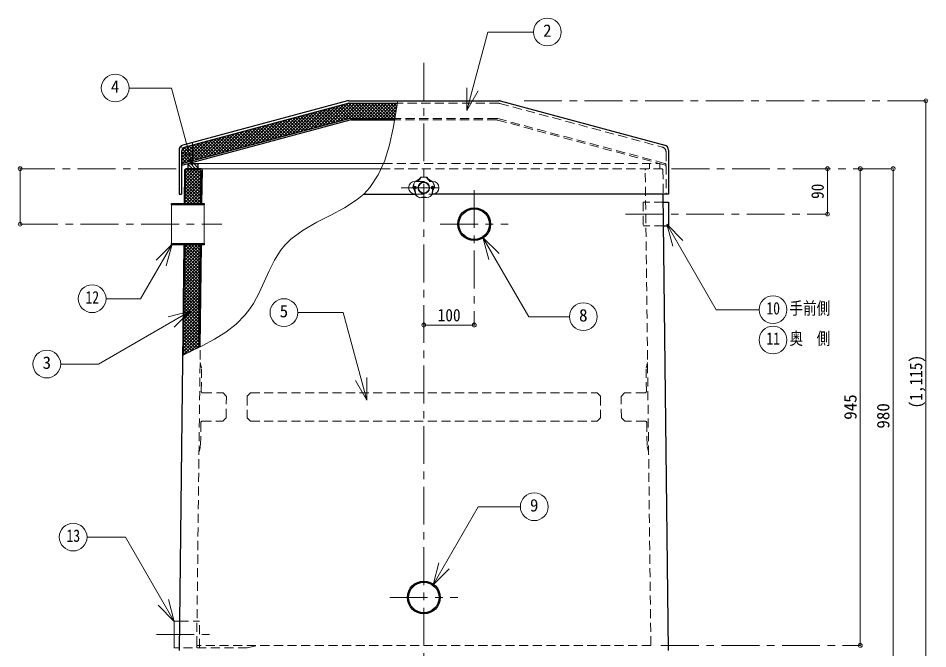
# Model space of a CAD drawing. Units: millimetres at full size, sheet at 1:15. Extents: x -3184 to 2891, y -2037 to 2178.
# Drawn here: x -950 to 852, y -1174 to 76 of the extents above; entities that cross this region are included whole.
import ezdxf
from ezdxf.enums import TextEntityAlignment as Align

# ---------------------------------------------------------------- set-up
doc = ezdxf.new("R2010")
doc.units = ezdxf.units.MM
doc.header["$LTSCALE"] = 15
doc.header["$PDMODE"] = 32
doc.header["$PDSIZE"] = 7.5
doc.linetypes.add('CHAIN1', pattern=[8, 5, -1, 1, -1])
doc.linetypes.add('DASHED1', pattern=[1.8, 1.2, -0.6])
doc.layers.add('0-0', color=7, linetype='Continuous', lineweight=18)
doc.styles.add('ＭＳ ゴシック', font='')
doc.styles.get('ＭＳ ゴシック').set_extended_font_data('MS Gothic')

msp = doc.modelspace()

# ---------------------------------------------------------------- linework, layer by layer
at = {"layer": '0-0', "color": 4, "linetype": 'CHAIN1', "lineweight": 9}
for p, q in [((-146.7, -12.48), (-146.7, -1277.13)), ((51.98, -87.48), (848.3, -87.48)), ((-637.7, -222.13), (-946.7, -222.13)), ((344.3, -222.13), (783.3, -222.13)), ((-191.7, -259.98), (-101.7, -259.98)), ((-46.7, -264.63), (-46.7, -532.13)), ((253.18, -312.13), (653.3, -312.13)), ((-946.7, -332.13), (-546.82, -332.13)), ((-114.2, -332.13), (20.8, -332.13)), ((-214.2, -1072.13), (-79.2, -1072.13)), ((-676.45, -1145.63), (-556.45, -1145.63)), ((323.3, -1167.13), (718.3, -1167.13))]:
    msp.add_line(p, q, dxfattribs=at)
at = {"layer": '0-0'}
for p, q in [((-730.77, -62.3), (-646.39, -62.3)), ((-605.06, -216.55), (-646.39, -62.3)), ((-61.74, -106.62), (-61.74, -61.62)), ((-61.74, -106.62), (-39.24, -67.65)), ((-605.06, -216.55), (-627.56, -177.58)), ((-605.06, -216.55), (-605.06, -171.55)), ((-163.14, -247.48), (-164.2, -247.48)), ((-129.2, -247.48), (-130.27, -247.48)), ((-646.82, -293.98), (-646.82, -370.28)), ((-581.82, -293.98), (-581.82, -370.28)), ((334.82, -332.4), (366.64, -364.22)), ((334.82, -332.4), (346.47, -375.87)), ((-29.49, -358.41), (2.33, -390.22)), ((-29.49, -358.41), (-17.85, -401.87)), ((-645.51, -371.51), (-708.14, -479.98)), ((-645.51, -371.51), (-677.33, -403.33)), ((-645.51, -371.51), (-657.16, -414.98)), ((-776.41, -479.98), (-708.14, -479.98)), ((-609.58, -504.46), (-791.54, -609.52)), ((-609.58, -504.46), (-653.05, -516.11)), ((-609.58, -504.46), (-641.4, -536.28)), ((-396.43, -507.35), (-306.17, -507.35)), ((-259.56, -681.3), (-306.17, -507.35)), ((-866.24, -609.52), (-791.54, -609.52)), ((-259.56, -681.3), (-282.06, -642.33)), ((-259.56, -681.3), (-259.56, -636.3)), ((-128.28, -1046.89), (-39.02, -892.29)), ((-39.02, -892.29), (44.6, -892.29)), ((-814.05, -952.48), (-737.52, -952.48)), ((-641.09, -1119.5), (-737.52, -952.48)), ((-128.28, -1046.89), (-116.63, -1003.42)), ((-128.28, -1046.89), (-96.46, -1015.07)), ((-641.09, -1119.5), (-652.74, -1076.03)), ((-641.09, -1119.5), (-672.91, -1087.68)), ((-641.45, -1172.13), (-631.64, -1172.13))]:
    msp.add_line(p, q, dxfattribs=at)
at = {"layer": '0-0', "color": 5, "lineweight": 25}
for p, q in [((-297.98, -87.83), (-624.3, -175.49)), ((-295.38, -87.48), (1.98, -87.48)), ((4.57, -87.83), (330.89, -175.49)), ((-297.32, -92.83), (-619.3, -179.33)), ((-294.72, -92.48), (-199.14, -92.48)), ((-293.36, -122.83), (-624.48, -211.78)), ((-292.96, -125.83), (-624.48, -214.89)), ((-290.76, -122.48), (-204.06, -122.48)), ((-290.37, -125.48), (-204.58, -125.48)), ((-631.7, -185.15), (-631.7, -272.48)), ((-626.7, -188.99), (-626.7, -272.48)), ((338.3, -185.15), (338.3, -272.48)), ((-614.2, -212.13), (-614.2, -222.13)), ((-620.57, -225.09), (-621.34, -291.13)), ((-619.25, -226.11), (-620.01, -291.13)), ((-590.07, -224.63), (-617.75, -224.63)), ((-588.55, -222.13), (-617.57, -222.13)), ((-588.57, -226.15), (-589.34, -291.13)), ((-586.34, -291.13), (-585.55, -225.17)), ((-631.7, -272.48), (-626.7, -272.48)), ((-265.57, -272.48), (-163.59, -272.48)), ((338.3, -272.48), (-129.81, -272.48)), ((338.3, -1177.13), (327.72, -272.48)), ((328.46, -335.63), (336.18, -335.63)), ((-622.3, -373.13), (-631.7, -1177.13)), ((-620.97, -373.13), (-623.52, -591.61)), ((-590.31, -373.13), (-592.71, -576.63)), ((-589.7, -575.14), (-587.31, -373.13))]:
    msp.add_line(p, q, dxfattribs=at)
at = {"layer": '0-0', "color": 4, "lineweight": 9}
for p, q in [((848.3, -87.48), (848.3, -1202.13)), ((-390.85, -149.02), (-348.37, -106.54)), ((-382.15, -146.68), (-339.67, -104.21)), ((-373.45, -144.34), (-330.97, -101.87)), ((-364.74, -142.01), (-322.27, -99.53)), ((-356.04, -139.67), (-313.57, -97.19)), ((-350.97, -107.24), (-326.48, -131.73)), ((-347.34, -137.33), (-304.87, -94.85)), ((-345.95, -105.89), (-321.46, -130.38)), ((-340.93, -104.54), (-316.45, -129.03)), ((-338.64, -134.99), (-296.25, -92.6)), ((-335.92, -103.2), (-311.43, -127.68)), ((-330.9, -101.85), (-306.41, -126.33)), ((-329.94, -132.65), (-289.77, -92.48)), ((-325.88, -100.5), (-301.4, -124.99)), ((-321.23, -130.32), (-283.4, -92.48)), ((-320.87, -99.15), (-296.38, -123.64)), ((-315.85, -97.81), (-291.17, -122.49)), ((-312.53, -127.98), (-277.04, -92.48)), ((-310.84, -96.46), (-284.81, -122.48)), ((-305.82, -95.11), (-278.45, -122.48)), ((-303.83, -125.64), (-270.67, -92.48)), ((-300.8, -93.76), (-272.08, -122.48)), ((-295.67, -92.53), (-265.72, -122.48)), ((-295.13, -123.3), (-264.31, -92.48)), ((-289.35, -92.48), (-259.35, -122.48)), ((-287.95, -122.48), (-257.95, -92.48)), ((-282.99, -92.48), (-252.99, -122.48)), ((-281.58, -122.48), (-251.58, -92.48)), ((-276.63, -92.48), (-246.63, -122.48)), ((-275.22, -122.48), (-245.22, -92.48)), ((-270.26, -92.48), (-240.26, -122.48)), ((-268.86, -122.48), (-238.86, -92.48)), ((-263.9, -92.48), (-233.9, -122.48)), ((-262.49, -122.48), (-232.49, -92.48)), ((-257.53, -92.48), (-227.53, -122.48)), ((-256.13, -122.48), (-226.13, -92.48)), ((-251.17, -92.48), (-221.17, -122.48)), ((-249.76, -122.48), (-219.76, -92.48)), ((-244.81, -92.48), (-214.81, -122.48)), ((-243.4, -122.48), (-213.4, -92.48)), ((-238.44, -92.48), (-208.44, -122.48)), ((-237.04, -122.48), (-207.04, -92.48)), ((-232.08, -92.48), (-203.77, -120.79)), ((-230.67, -122.48), (-200.67, -92.48)), ((-225.71, -92.48), (-202.84, -115.36)), ((-224.31, -122.48), (-200.03, -98.21)), ((-219.35, -92.48), (-201.9, -109.93)), ((-217.94, -122.48), (-201.21, -105.75)), ((-212.99, -92.48), (-201.01, -104.46)), ((-206.62, -92.48), (-200.15, -98.96)), ((-200.26, -92.48), (-199.29, -93.45)), ((-460.46, -167.72), (-417.99, -125.25)), ((-451.76, -165.38), (-409.29, -122.91)), ((-443.06, -163.05), (-400.58, -120.57)), ((-434.36, -160.71), (-391.88, -118.23)), ((-425.66, -158.37), (-383.18, -115.89)), ((-421.19, -126.11), (-396.71, -150.59)), ((-416.95, -156.03), (-374.48, -113.56)), ((-416.18, -124.76), (-391.69, -149.24)), ((-411.16, -123.41), (-386.68, -147.9)), ((-408.25, -153.69), (-365.78, -111.22)), ((-406.14, -122.06), (-381.66, -146.55)), ((-401.13, -120.72), (-376.64, -145.2)), ((-399.55, -151.36), (-357.08, -108.88)), ((-396.11, -119.37), (-371.63, -143.85)), ((-391.1, -118.02), (-366.61, -142.51)), ((-386.08, -116.67), (-361.59, -141.16)), ((-381.06, -115.33), (-356.58, -139.81)), ((-376.05, -113.98), (-351.56, -138.46)), ((-371.03, -112.63), (-346.55, -137.12)), ((-366.01, -111.28), (-341.53, -135.77)), ((-361, -109.93), (-336.51, -134.42)), ((-355.98, -108.59), (-331.5, -133.07)), ((-211.58, -122.48), (-202.5, -113.4)), ((-205.22, -122.48), (-203.82, -121.09)), ((-530.08, -186.42), (-487.6, -143.95)), ((-521.38, -184.09), (-478.9, -141.61)), ((-512.67, -181.75), (-470.2, -139.27)), ((-503.97, -179.41), (-461.5, -136.93)), ((-495.27, -177.07), (-452.79, -134.6)), ((-486.57, -174.73), (-444.09, -132.26)), ((-486.41, -143.63), (-461.92, -168.11)), ((-481.39, -142.28), (-456.9, -166.76)), ((-477.87, -172.4), (-435.39, -129.92)), ((-476.37, -140.93), (-451.89, -165.42)), ((-471.36, -139.58), (-446.87, -164.07)), ((-469.16, -170.06), (-426.69, -127.58)), ((-466.34, -138.24), (-441.85, -162.72)), ((-461.32, -136.89), (-436.84, -161.37)), ((-456.31, -135.54), (-431.82, -160.03)), ((-451.29, -134.19), (-426.81, -158.68)), ((-446.28, -132.85), (-421.79, -157.33)), ((-441.26, -131.5), (-416.77, -155.98)), ((-436.24, -130.15), (-411.76, -154.64)), ((-431.23, -128.8), (-406.74, -153.29)), ((-426.21, -127.45), (-401.72, -151.94)), ((-590.99, -202.79), (-548.51, -160.31)), ((-582.29, -200.45), (-539.81, -157.97)), ((-573.59, -198.11), (-531.11, -155.64)), ((-564.88, -195.77), (-522.41, -153.3)), ((-556.18, -193.44), (-513.71, -150.96)), ((-551.62, -161.15), (-527.13, -185.63)), ((-547.48, -191.1), (-505.01, -148.62)), ((-546.6, -159.8), (-522.12, -184.28)), ((-541.58, -158.45), (-517.1, -182.94)), ((-538.78, -188.76), (-496.3, -146.29)), ((-536.57, -157.1), (-512.08, -181.59)), ((-531.55, -155.76), (-507.07, -180.24)), ((-526.54, -154.41), (-502.05, -178.89)), ((-521.52, -153.06), (-497.03, -177.55)), ((-516.5, -151.71), (-492.02, -176.2)), ((-511.49, -150.36), (-487, -174.85)), ((-506.47, -149.02), (-481.99, -173.5)), ((-501.45, -147.67), (-476.97, -172.16)), ((-496.44, -146.32), (-471.95, -170.81)), ((-491.42, -144.97), (-466.94, -169.46)), ((-626.7, -213.04), (-583.32, -169.66)), ((-626.7, -206.68), (-592.02, -172)), ((-626.7, -200.32), (-600.72, -174.34)), ((-626.7, -193.95), (-609.43, -176.68)), ((-626.59, -187.47), (-618.13, -179.01)), ((-617.09, -209.8), (-574.62, -167.33)), ((-616.83, -178.67), (-592.34, -203.15)), ((-611.81, -177.32), (-587.33, -201.8)), ((-608.39, -207.46), (-565.92, -164.99)), ((-606.8, -175.97), (-582.31, -200.46)), ((-601.78, -174.62), (-577.29, -199.11)), ((-599.69, -205.13), (-557.22, -162.65)), ((-596.76, -173.28), (-572.28, -197.76)), ((-591.75, -171.93), (-567.26, -196.41)), ((-586.73, -170.58), (-562.25, -195.07)), ((-581.72, -169.23), (-557.23, -193.72)), ((-576.7, -167.88), (-552.21, -192.37)), ((-571.68, -166.54), (-547.2, -191.02)), ((-566.67, -165.19), (-542.18, -189.67)), ((-561.65, -163.84), (-537.16, -188.33)), ((-556.63, -162.49), (-532.15, -186.98)), ((-626.7, -194.25), (-612.41, -208.54)), ((-626.65, -187.94), (-607.39, -207.19)), ((-624.93, -183.3), (-602.38, -205.85)), ((-621.59, -180.26), (-597.36, -204.5)), ((-626.7, -200.61), (-617.43, -209.89)), ((-626.7, -206.98), (-622.44, -211.24)), ((-626.7, -213.34), (-626.48, -213.56)), ((-614.2, -213.11), (-605.18, -222.13)), ((-608.82, -212.13), (-598.82, -222.13)), ((-602.46, -212.13), (-594.2, -220.39)), ((-596.09, -212.13), (-594.2, -214.02)), ((-594.2, -212.13), (-226.99, -212.13)), ((-946.7, -222.13), (-946.7, -332.13)), ((-619.68, -263.3), (-588.64, -232.26)), ((-619.61, -256.86), (-588.59, -225.85)), ((-619.53, -250.42), (-593.74, -224.63)), ((-619.46, -243.98), (-600.1, -224.63)), ((-619.38, -237.54), (-606.47, -224.63)), ((-619.33, -233.44), (-589.01, -263.76)), ((-619.31, -231.11), (-612.83, -224.63)), ((-619.26, -227.15), (-588.94, -257.47)), ((-615.41, -224.63), (-588.86, -251.18)), ((-614.2, -219.48), (-611.55, -222.13)), ((-609.05, -224.63), (-588.79, -244.89)), ((-602.68, -224.63), (-588.71, -238.6)), ((-596.32, -224.63), (-588.64, -232.31)), ((-589.95, -224.63), (-588.57, -226.02)), ((-588.55, -222.13), (-231.44, -222.13)), ((653.3, -312.13), (653.3, -222.13)), ((718.3, -222.13), (718.3, -1167.13)), ((783.3, -1202.13), (783.3, -222.13)), ((-619.91, -282.62), (-588.87, -251.58)), ((-619.83, -276.18), (-588.79, -245.14)), ((-619.76, -269.74), (-588.71, -238.7)), ((-619.55, -252.31), (-589.23, -282.63)), ((-619.48, -246.02), (-589.16, -276.34)), ((-619.41, -239.73), (-589.09, -270.05)), ((-619.98, -289.06), (-588.94, -258.02)), ((-619.7, -264.89), (-593.46, -291.13)), ((-619.63, -258.6), (-589.31, -288.92)), ((-615.69, -291.13), (-589.02, -264.46)), ((-619.92, -283.76), (-612.55, -291.13)), ((-619.85, -277.47), (-606.19, -291.13)), ((-619.78, -271.18), (-599.82, -291.13)), ((-609.33, -291.13), (-589.1, -270.9)), ((-602.96, -291.13), (-589.17, -277.34)), ((-596.6, -291.13), (-589.25, -283.78)), ((-620, -290.05), (-618.92, -291.13)), ((-590.24, -291.13), (-589.32, -290.22)), ((-621.34, -404.97), (-590.32, -373.94)), ((-621.26, -398.53), (-595.87, -373.13)), ((-621.19, -392.09), (-602.23, -373.13)), ((-621.11, -385.65), (-608.6, -373.13)), ((-621.04, -379.21), (-614.96, -373.13)), ((-621.03, -378.12), (-590.72, -408.42)), ((-619.65, -373.13), (-590.65, -402.13)), ((-613.28, -373.13), (-590.57, -395.84)), ((-606.92, -373.13), (-590.5, -389.55)), ((-600.56, -373.13), (-590.43, -383.26)), ((-594.19, -373.13), (-590.35, -376.97)), ((-621.57, -424.28), (-590.54, -393.26)), ((-621.49, -417.84), (-590.47, -386.82)), ((-621.42, -411.4), (-590.39, -380.38)), ((-621.17, -390.7), (-590.87, -421)), ((-621.1, -384.41), (-590.8, -414.71)), ((-621.79, -443.6), (-590.77, -412.58)), ((-621.72, -437.16), (-590.7, -406.14)), ((-621.64, -430.72), (-590.62, -399.7)), ((-621.39, -409.57), (-591.1, -439.87)), ((-621.32, -403.28), (-591.02, -433.58)), ((-621.25, -396.99), (-590.95, -427.29)), ((-622.02, -462.92), (-591, -431.9)), ((-621.94, -456.48), (-590.92, -425.46)), ((-621.87, -450.04), (-590.85, -419.02)), ((-621.61, -428.44), (-591.32, -458.73)), ((-621.54, -422.15), (-591.24, -452.45)), ((-621.47, -415.86), (-591.17, -446.16)), ((-622.17, -475.8), (-591.15, -444.78)), ((-622.09, -469.36), (-591.08, -438.34)), ((-621.84, -447.31), (-591.54, -477.6)), ((-621.76, -441.02), (-591.47, -471.31)), ((-621.69, -434.73), (-591.39, -465.02)), ((-622.39, -495.12), (-591.38, -464.1)), ((-622.32, -488.68), (-591.31, -457.66)), ((-622.24, -482.24), (-591.23, -451.22)), ((-622.06, -466.18), (-591.77, -496.47)), ((-621.98, -459.89), (-591.69, -490.18)), ((-621.91, -453.6), (-591.62, -483.89)), ((-622.62, -514.43), (-591.61, -483.42)), ((-622.55, -507.99), (-591.53, -476.98)), ((-622.47, -501.55), (-591.46, -470.54)), ((-622.28, -485.05), (-591.99, -515.34)), ((-622.2, -478.76), (-591.91, -509.05)), ((-622.13, -472.47), (-591.84, -502.76)), ((-622.85, -533.75), (-591.84, -502.74)), ((-622.77, -527.31), (-591.76, -496.3)), ((-622.7, -520.87), (-591.69, -489.86)), ((-622.5, -503.92), (-592.21, -534.21)), ((-622.42, -497.63), (-592.14, -527.92)), ((-622.35, -491.34), (-592.06, -521.63)), ((-623.07, -553.07), (-592.07, -522.06)), ((-623, -546.63), (-591.99, -515.62)), ((-622.92, -540.19), (-591.92, -509.18)), ((-622.64, -516.5), (-592.36, -546.79)), ((-622.57, -510.21), (-592.29, -540.5)), ((-623.22, -565.95), (-592.22, -534.94)), ((-623.15, -559.51), (-592.14, -528.5)), ((-622.87, -535.38), (-592.58, -565.66)), ((-622.79, -529.09), (-592.51, -559.37)), ((-622.72, -522.79), (-592.44, -553.08)), ((-46.7, -532.13), (-146.7, -532.13)), ((-623.45, -585.27), (-592.45, -554.27)), ((-623.37, -578.83), (-592.37, -547.83)), ((-623.3, -572.39), (-592.3, -541.39)), ((-623.09, -554.25), (-598.06, -579.27)), ((-623.01, -547.96), (-593.8, -577.17)), ((-622.94, -541.67), (-592.66, -571.95)), ((-623.34, -591.52), (-592.53, -560.71)), ((-623.31, -573.12), (-610.85, -585.57)), ((-623.23, -566.83), (-606.59, -583.47)), ((-623.16, -560.54), (-602.32, -581.37)), ((-611.19, -585.73), (-592.6, -567.15)), ((-598.65, -579.56), (-592.68, -573.59)), ((-623.45, -585.7), (-619.47, -589.68)), ((-623.38, -579.41), (-615.16, -587.63))]:
    msp.add_line(p, q, dxfattribs=at)
at = {"layer": '0-0', "linetype": 'DASHED1'}
for p, q in [((1.32, -92.48), (-199.14, -92.48)), ((3.91, -92.83), (325.89, -179.33)), ((-3.04, -125.48), (-204.58, -125.48)), ((-2.64, -122.48), (-204.06, -122.48)), ((-0.44, -125.83), (331.08, -214.89)), ((-0.05, -122.83), (331.08, -211.78)), ((333.3, -188.99), (333.3, -272.48)), ((-226.99, -212.13), (320.8, -212.13)), ((320.8, -212.13), (320.8, -222.13)), ((-231.44, -222.13), (324.16, -222.13)), ((303.3, -1167.13), (292.15, -225.17)), ((327.16, -225.09), (327.72, -272.48)), ((-163.59, -272.48), (-129.81, -272.48)), ((288.18, -288.63), (288.18, -335.63)), ((327.91, -288.63), (288.18, -288.63)), ((328.46, -335.63), (288.18, -335.63)), ((-596.7, -1167.13), (-589.7, -575.14)), ((-496.7, -673.39), (-489.94, -666.63)), ((-489.94, -666.63), (196.54, -666.63)), ((196.54, -666.63), (203.3, -673.39)), ((-496.7, -673.39), (-496.7, -715.87)), ((203.3, -673.39), (203.3, -715.87)), ((-496.7, -715.87), (-489.94, -722.63)), ((203.3, -715.87), (196.54, -722.63)), ((-489.94, -722.63), (196.54, -722.63)), ((303.3, -1167.13), (-596.7, -1167.13))]:
    msp.add_line(p, q, dxfattribs=at)
at = {"layer": '0-0', "color": 4, "linetype": 'DASHED1', "lineweight": 9}
for p, q in [((300.8, -212.13), (300.8, -222.13)), ((-163.14, -247.48), (-130.27, -247.48)), ((-166.7, -258.23), (-164.2, -256.98)), ((-166.7, -258.23), (-166.7, -261.73)), ((-164.2, -262.98), (-166.7, -261.73)), ((-164.2, -256.98), (-161.7, -258.23)), ((-161.7, -261.73), (-164.2, -262.98)), ((-161.7, -258.23), (-161.7, -261.73)), ((-129.2, -256.98), (-131.7, -258.23)), ((-131.7, -258.23), (-131.7, -261.73)), ((-131.7, -261.73), (-129.2, -262.98)), ((-126.7, -258.23), (-129.2, -256.98)), ((-129.2, -262.98), (-126.7, -261.73)), ((-126.7, -258.23), (-126.7, -261.73)), ((-587.19, -616.63), (-590.07, -606.63)), ((293.78, -616.63), (296.66, -606.63)), ((-587.74, -663.59), (-587.19, -616.63)), ((294.34, -663.59), (293.78, -616.63)), ((-584.74, -666.63), (-544.56, -666.63)), ((-544.56, -666.63), (-537.86, -673.41)), ((251.15, -666.63), (244.45, -673.41)), ((291.34, -666.63), (251.15, -666.63)), ((-538.36, -715.9), (-537.86, -673.41)), ((244.95, -715.9), (244.45, -673.41)), ((-538.36, -715.9), (-545.17, -722.63)), ((244.95, -715.9), (251.77, -722.63)), ((-588.48, -725.59), (-589.03, -772.63)), ((-585.48, -722.63), (-545.17, -722.63)), ((292.07, -722.63), (251.77, -722.63)), ((295.07, -725.59), (295.63, -772.63)), ((-589.03, -772.63), (-592.15, -782.63)), ((295.63, -772.63), (298.75, -782.63)), ((-631.02, -1119.13), (-591.45, -1119.13)), ((-591.45, -1172.13), (-591.45, -1119.13)), ((-596.76, -1172.13), (-596.7, -1167.13)), ((-496.75, -1172.13), (-476.69, -1167.13)), ((-496.75, -1172.13), (-631.64, -1172.13))]:
    msp.add_line(p, q, dxfattribs=at)
at = {"layer": '0-0'}
for points in [[(-61.74, -106.62), (-20.13, 48.67), (70.62, 48.67)], [(-198.36, -87.48), (-201.49, -107.54), (-207.38, -141.71), (-214.66, -174.73), (-224.21, -205.88), (-236.92, -234.43), (-253.66, -259.66), (-265.57, -272.48), (-278.45, -283.32), (-303.57, -299.64), (-330.95, -314.2), (-358.94, -328.43), (-385.86, -343.75), (-410.08, -361.59), (-422.24, -373.65), (-430.48, -384.02), (-442.71, -403.67), (-453.24, -424.84), (-463.01, -446.69), (-472.96, -468.38), (-484.02, -489.06), (-491.31, -500.26), (-500.51, -511.96), (-518.66, -530.07), (-539.25, -545.98), (-561.75, -560.18), (-585.63, -573.13), (-610.35, -585.33), (-624.86, -592.25)], [(334.82, -332.4), (432.58, -501.72), (517.86, -501.72)], [(-29.49, -358.41), (61.26, -515.59), (141.9, -515.59)], [(-641.45, -1172.13), (-641.45, -1119.13), (-631.02, -1119.13)]]:
    msp.add_lwpolyline(points, dxfattribs=at)
at = {"layer": '0-0', "color": 5, "lineweight": 25}
for points in [[(-614.2, -212.13), (-594.2, -212.13), (-594.2, -222.13)], [(327.91, -288.63), (338.18, -288.63), (338.18, -335.63)]]:
    msp.add_lwpolyline(points, dxfattribs=at)
for points in [[(-646.82, -291.13), (-581.82, -291.13), (-581.82, -293.98), (-646.82, -293.98)], [(-646.82, -370.28), (-581.82, -370.28), (-581.82, -373.13), (-646.82, -373.13)]]:
    msp.add_lwpolyline(points, close=True, dxfattribs=at)
at = {"layer": '0-0'}
for centre, radius in [((98.12, 48.67), 27.5), ((-758.27, -62.3), 27.5), ((-146.7, -259.98), 10.5), ((-803.91, -479.98), 27.5), ((-423.93, -507.35), 27.5), ((545.36, -501.72), 27.5), ((169.4, -515.59), 27.5), ((545.36, -561.72), 27.5), ((-893.74, -609.52), 27.5), ((72.1, -892.29), 27.5), ((-841.55, -952.48), 27.5)]:
    msp.add_circle(centre, radius, dxfattribs=at)
at = {"layer": '0-0', "color": 4, "lineweight": 9}
msp.add_circle((-146.7, -259.98), 11.5, dxfattribs=at)
at = {"layer": '0-0', "color": 4, "linetype": 'DASHED1', "lineweight": 9}
for centre in [(-164.2, -259.98), (-129.2, -259.98)]:
    msp.add_circle(centre, 1.5, dxfattribs=at)
at = {"layer": '0-0', "color": 5, "lineweight": 25}
for centre, radius in [((-46.7, -332.13), 32.5), ((-46.7, -332.13), 30.25), ((-146.7, -1072.13), 32.5), ((-146.7, -1072.13), 30.25)]:
    msp.add_circle(centre, radius, dxfattribs=at)
for centre, radius, start, end in [((-295.38, -97.48), 10, 90, 105.03782), ((1.98, -97.48), 10, 74.96218, 90), ((-294.72, -102.48), 10, 90, 105.03782), ((-290.76, -132.48), 10, 90, 105.03782), ((-290.37, -135.48), 10, 90, 105.03782), ((-621.7, -185.15), 10, 105.03782, 180), ((-616.7, -188.99), 10, 105.03782, 180), ((328.3, -185.15), 10, 0, 74.96218), ((-623.7, -214.68), 3, 105.03782, 180), ((-623.7, -217.79), 3, 105.03782, 180), ((-617.57, -225.13), 3, 90, 179.3299), ((-617.75, -226.13), 1.5, 90, 179.3299), ((-590.07, -226.13), 1.5, 359.32198, 90), ((-588.55, -225.13), 3, 359.32198, 90)]:
    msp.add_arc(centre, radius, start, end, dxfattribs=at)
at = {"layer": '0-0', "linetype": 'DASHED1'}
for centre, radius, start, end in [((1.32, -102.48), 10, 74.96218, 90), ((-3.04, -135.48), 10, 74.96218, 90), ((-2.64, -132.48), 10, 74.96218, 90), ((323.3, -188.99), 10, 0, 74.96218), ((330.3, -214.68), 3, 0, 74.96218), ((330.3, -217.79), 3, 0, 74.96218), ((295.15, -225.13), 3, 90, 180.67802), ((324.16, -225.13), 3, 0.6701, 90)]:
    msp.add_arc(centre, radius, start, end, dxfattribs=at)
at = {"layer": '0-0'}
for centre, radius, start, end in [((-164.2, -259.98), 12.5, 90, 270), ((-146.7, -259.98), 21.5, 146.5, 177.5), ((-146.7, -259.98), 21, 146.5, 177.5), ((-175.54, -220.29), 29.89, 291.41115, 320.58885), ((-168.45, -230.05), 18.83, 283.0119, 328.9881), ((-146.7, -259.98), 21.5, 74.5, 105.5), ((-146.7, -259.98), 21, 74.5, 105.5), ((-124.95, -230.05), 18.83, 211.0119, 256.9881), ((-117.86, -220.29), 29.89, 219.41115, 248.58885), ((-129.2, -259.98), 12.5, 270, 90), ((-146.7, -259.98), 21, 2.5, 33.5), ((-146.7, -259.98), 21.5, 2.5, 33.5), ((-193.37, -275.15), 29.89, 3.41115, 32.58885), ((-181.9, -271.42), 18.83, 355.0119, 40.9881), ((-111.51, -271.42), 18.83, 139.0119, 184.9881), ((-100.04, -275.15), 29.89, 147.41115, 176.58885), ((-146.7, -259.98), 21.5, 218.5, 249.5), ((-146.7, -259.98), 21, 218.5, 249.5), ((-146.7, -309.05), 29.89, 75.41115, 104.58885), ((-146.7, -296.99), 18.83, 67.0119, 112.9881), ((-146.7, -259.98), 21, 290.5, 321.5), ((-146.7, -259.98), 21.5, 290.5, 321.5)]:
    msp.add_arc(centre, radius, start, end, dxfattribs=at)
at = {"layer": '0-0', "color": 4, "linetype": 'DASHED1', "lineweight": 9}
for centre, start, end in [((-584.74, -663.63), 179.32198, 270), ((291.34, -663.63), 270, 0.67802), ((-585.48, -725.63), 90, 179.32198), ((292.07, -725.63), 0.67802, 90)]:
    msp.add_arc(centre, 3, start, end, dxfattribs=at)
at = {"layer": '0-0', "color": 1}
for p in [(848.3, -87.48), (-946.7, -222.13), (653.3, -222.13), (718.3, -222.13), (783.3, -222.13), (653.3, -312.13), (-946.7, -332.13), (-146.7, -532.13), (-46.7, -532.13), (718.3, -1167.13)]:
    msp.add_point(p, dxfattribs=at)

# ---------------------------------------------------------------- texts
at = {"layer": '0-0', "style": 'ＭＳ ゴシック'}
for s, p in [('2', (89.68, 31.8)), ('4', (-766.71, -79.18)), ('5', (-432.36, -524.23)), ('8', (160.97, -532.46)), ('3', (-902.17, -626.39)), ('9', (63.66, -909.16))]:
    msp.add_text(s, height=24.74, dxfattribs=at).set_placement(p, align=Align.BOTTOM_LEFT)
at = {"layer": '0-0', "style": 'ＭＳ ゴシック', "width": 0.9}
for s, p in [('90', (653.3, -282.13)), ('(1,115)', (848.3, -697.31))]:
    msp.add_text(s, height=24.74, rotation=90, dxfattribs=at).set_placement(p, align=Align.BOTTOM_LEFT)
at = {"layer": '0-0', "style": 'ＭＳ ゴシック'}
for s, width, p in [('12', 0.8, (-817.03, -496.85)), ('手前側', 0.8, (577.86, -518.59)), ('100', 0.9, (-119.2, -532.13)), ('10', 0.8, (532.23, -518.59)), ('11', 0.8, (532.23, -578.59)), ('奥\u3000側', 0.8, (577.86, -578.59)), ('13', 0.8, (-854.67, -969.35))]:
    msp.add_text(s, height=24.74, dxfattribs=dict(at, width=width)).set_placement(p, align=Align.BOTTOM_LEFT)
for s, p in [('945', (718.3, -719.94)), ('980', (783.3, -737.44))]:
    msp.add_text(s, height=24.74, rotation=90, dxfattribs=at).set_placement(p, align=Align.BOTTOM_LEFT)

doc.saveas('drawing.dxf')
